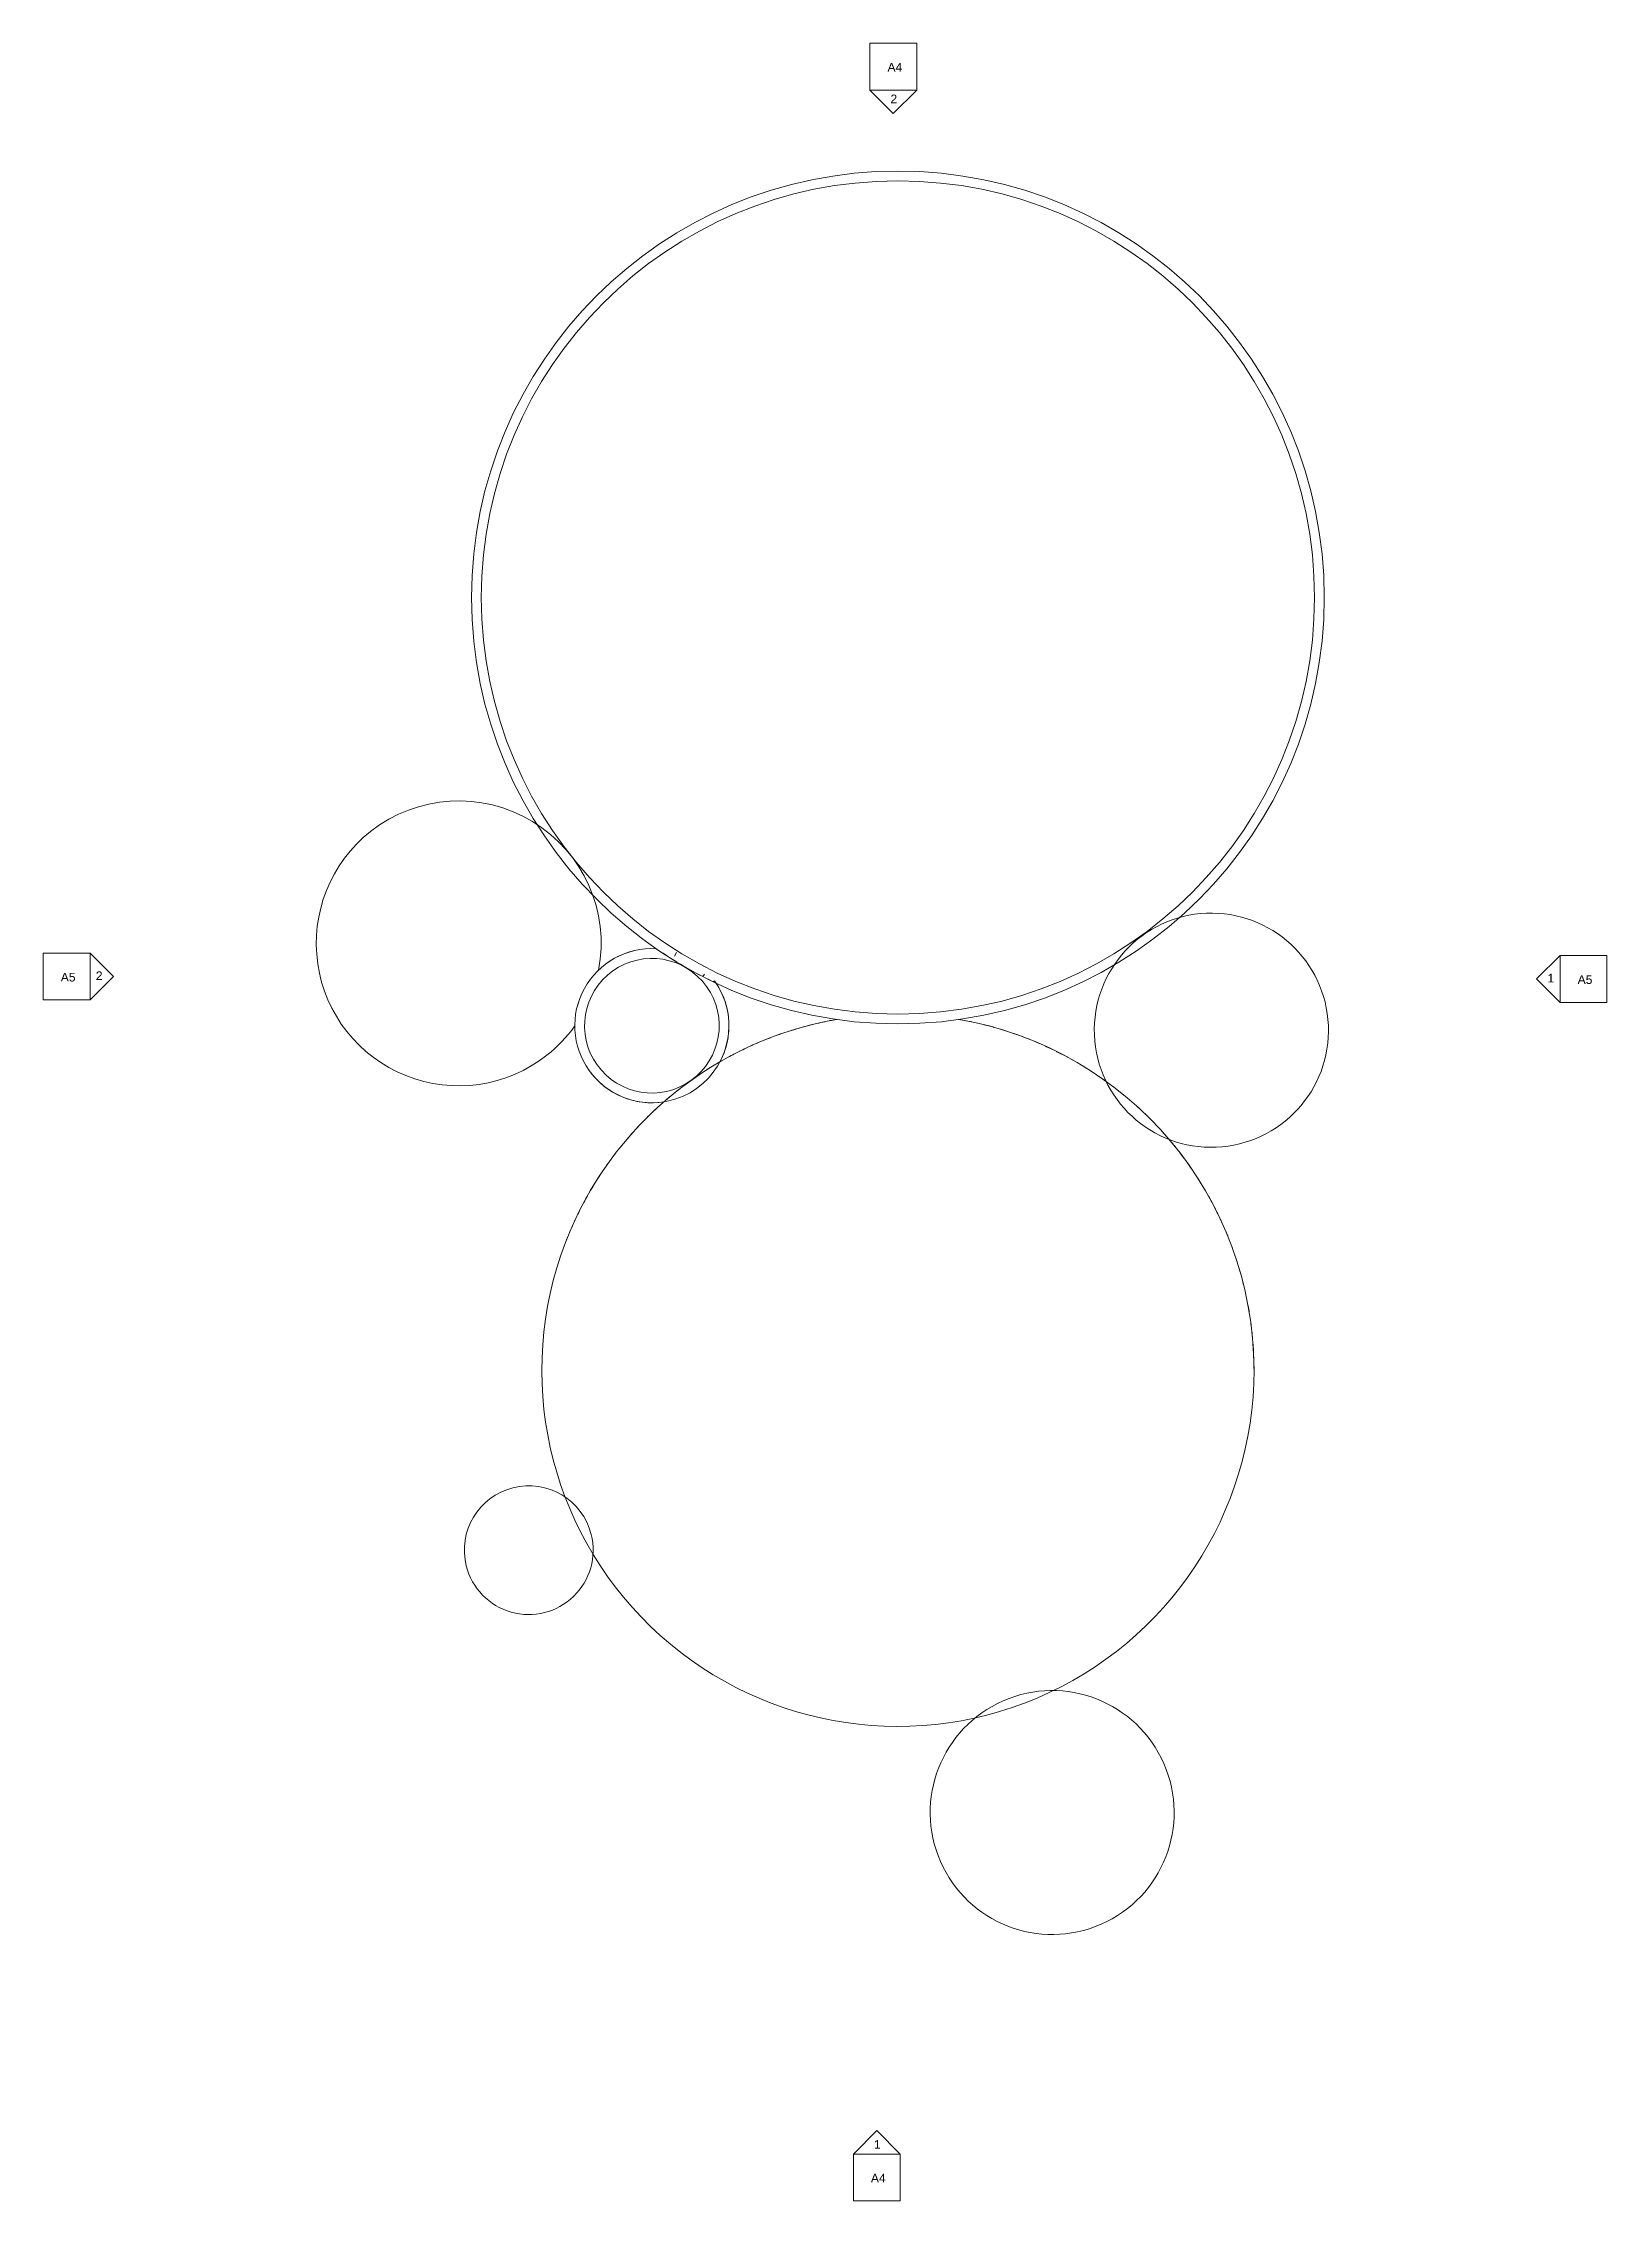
# Model space of a CAD drawing. Header units: inches. Extents: x -870 to 733, y -1250 to 961.
import ezdxf

# ---------------------------------------------------------------- set-up
doc = ezdxf.new("R2010")
doc.units = ezdxf.units.IN
doc.header["$MEASUREMENT"] = 0
for name, color, linetype, lineweight in [('A-ROOF', 132, 'Continuous', 13), ('A-WALL', 113, 'Continuous', 13), ('G-ANNO-SYMB', 111, 'Continuous', 9)]:
    doc.layers.add(name, color=color, linetype=linetype, lineweight=lineweight)
doc.styles.add('Arial', font='arial.ttf', dxfattribs={"height": 8.851796})

# ---------------------------------------------------------------- blocks, each defined once
blk = doc.blocks.new('Elevation - Detail Number-164347-Repair Room Roof')
at = {"layer": 'G-ANNO-SYMB'}
for p, q in [((-0.25, -0.25), (-0.25, 0.25)), ((-0.25, 0.25), (0.25, 0.25)), ((0.25, 0.25), (0.25, -0.25)), ((0.25, -0.25), (-0.25, -0.25))]:
    blk.add_line(p, q, dxfattribs=at)
blk = doc.blocks.new('Elevation - Detail Number-164074-Repair Room Roof')
at = {"layer": 'G-ANNO-SYMB'}
for p, q in [((0, 0.25), (-0.25, 0)), ((0.25, 0), (0, 0.25)), ((-0.25, 0), (0.25, 0))]:
    blk.add_line(p, q, dxfattribs=at)

msp = doc.modelspace()

# ---------------------------------------------------------------- linework, layer by layer
at = {"layer": 'A-ROOF'}
for centre, radius, start, end in [((-444.3, 38.5), 146, 349.2178, 128.2174), ((-444.3, 38.5), 146, 128.2174, 308.2174), ((327.2, -50.5), 120, 2.3346, 182.3346), ((-246.3, -45.9), 79, 86.6853, 215.5362), ((-246.3, -45.9), 79, 331.9581, 33.5799), ((5.9, -399), 365, 99.8798, 159.0009), ((5.9, -399), 365, 360, 80.1275), ((-444.3, 38.5), 146, 308.2174, 324.5719), ((327.2, -50.5), 120, 182.3346, 2.3346), ((-246.3, -45.9), 79, 215.5362, 279.1279), ((5.9, -399), 365, 159.0009, 360), ((-372.5, -583.4), 66, 14.1632, 194.1632), ((-372.5, -583.4), 66, 194.1632, 14.1632), ((164, -852.3), 125, 23.6554, 203.6554), ((164, -852.3), 125, 203.6554, 23.6554)]:
    msp.add_arc(centre, radius, start, end, dxfattribs=at)
at = {"layer": 'A-WALL'}
for p, q in [((-221.1, 29), (-223.2, 25.5)), ((-194, 4.4), (-192.3, 7.1)), ((-182, 0), (-183.4, -0.9)), ((76, -40.8), (68.8, -39.5)), ((219.2, -102.8), (216.6, -101)), ((219.2, -102.9), (219.2, -102.8)), ((-347.9, -488.6), (-348.1, -488)), ((-348.1, -488), (-348, -488)), ((-347.9, -488.6), (-347.9, -488.6))]:
    msp.add_line(p, q, dxfattribs=at)
at = {"layer": 'A-WALL', "flags": 128}
for points in [[(92, -44.3), (91.8, -44.3), (80.3, -41.7), (79.7, -41.6)], [(104.3, -47.6), (103.2, -47.2), (94.1, -44.9)], [(116.5, -51.2), (114.5, -50.6), (108.6, -48.8)], [(128.7, -55.3), (125.6, -54.2), (121.3, -52.7)], [(140.7, -59.8), (136.7, -58.3), (133.5, -57)], [(152.9, -64.9), (147.6, -62.6), (145.4, -61.7)], [(165.9, -71), (158.3, -67.4), (157.1, -66.8)], [(179.8, -78.1), (179.3, -77.9), (168.9, -72.5), (168.5, -72.3)], [(190.9, -84.4), (189.6, -83.6), (182.7, -79.7)], [(201.8, -91), (199.7, -89.7), (194.9, -86.8)], [(212.4, -98.1), (209.5, -96.1), (206, -93.8)]]:
    msp.add_lwpolyline(points, dxfattribs=at)
at = {"layer": 'A-WALL'}
for centre, radius, start, end in [((5.9, 393), 437, 360, 180), ((5.9, 393), 427, 0, 180), ((5.9, 393), 437, 180, 270), ((5.9, 393), 427, 180, 270), ((5.9, 393), 427, 270, 0), ((5.9, 393), 437, 270, 360), ((-246.3, -45.9), 79, 86.7628, 215.5362), ((-246.3, -45.9), 69, 35.5362, 215.5362), ((5.9, 393), 437, 235.4574, 244.3306), ((-246.3, -45.9), 79, 71.3618, 71.4802), ((-246.3, -45.9), 79, 215.5362, 35.5362), ((-246.3, -45.9), 69, 215.5362, 35.5362), ((5.9, -399), 365, 101.8557, 103.1776), ((5.9, -399), 365, 99.9177, 101.0006), ((5.9, -399), 365, 113.1254, 114.3335), ((5.9, -399), 365, 110.9698, 112.2537), ((5.9, -399), 365, 108.6801, 110.174), ((5.9, -399), 365, 106.0149, 108.0944), ((5.9, -399), 365, 103.9353, 105.585), ((5.9, -399), 365, 121.5326, 122.6537), ((5.9, -399), 365, 119.4421, 120.5734), ((5.9, -399), 365, 117.347, 118.4933), ((5.9, -399), 365, 115.2439, 116.4133), ((5.9, -399), 365, 125.7058, 126.8149), ((5.9, -399), 365, 123.6202, 124.7342), ((5.9, -399), 365, 131.9559, 133.059), ((5.9, -399), 365, 129.8734, 130.9773), ((5.9, -399), 365, 127.7901, 128.8959), ((5.9, -399), 365, 49.0917, 49.4377), ((5.9, -399), 365, 47.0008, 48.0984), ((5.9, -399), 365, 136.1193, 137.2243), ((5.9, -399), 365, 134.0378, 135.1413), ((5.9, -399), 365, 44.9097, 46.005), ((5.9, -399), 365, 42.8186, 43.9121), ((5.9, -399), 365, 142.3618, 143.4801), ((5.9, -399), 365, 140.2812, 141.3933), ((5.9, -399), 365, 138.2004, 139.3082), ((5.9, -399), 365, 40.7273, 41.8195), ((5.9, -399), 365, 38.6359, 39.7273), ((5.9, -399), 365, 36.5444, 37.6354), ((5.9, -399), 365, 146.5223, 147.6627), ((5.9, -399), 365, 144.4421, 145.5695), ((5.9, -399), 365, 34.4526, 35.5437), ((5.9, -399), 365, 32.3606, 33.4522), ((5.9, -399), 365, 150.6823, 151.874), ((5.9, -399), 365, 148.6024, 149.7624), ((5.9, -399), 365, 30.2683, 31.3608), ((5.9, -399), 365, 28.1757, 29.2696), ((5.9, -399), 365, 152.7621, 154.0121), ((5.9, -399), 365, 26.0826, 27.1785), ((5.9, -399), 365, 156.9214, 159.0009), ((5.9, -399), 365, 154.8418, 156.2294), ((5.9, -399), 365, 23.989, 25.0875), ((5.9, -399), 365, 21.8948, 22.9965), ((5.9, -399), 365, 19.7996, 20.9057), ((5.9, -399), 365, 17.7031, 18.8149), ((5.9, -399), 365, 15.605, 16.7242), ((5.9, -399), 365, 13.5043, 14.6335), ((5.9, -399), 365, 11.3998, 12.5429), ((5.9, -399), 365, 9.2887, 10.4523), ((5.9, -399), 365, 7.1656, 8.3618), ((5.9, -399), 365, 5.0159, 6.2713), ((5.9, -399), 365, 2.7866, 4.1808), ((5.9, -399), 365, 360, 2.0904), ((5.9, -399), 365, 321.4517, 321.5576)]:
    msp.add_arc(centre, radius, start, end, dxfattribs=at)

# ---------------------------------------------------------------- block references
at = {"layer": 'G-ANNO-SYMB', "xscale": 95.99999999999994, "yscale": 95.99999999999994, "zscale": 95.99999999999994}
for name, p in [('Elevation - Detail Number-164347-Repair Room Roof', (1.2, 937.1)), ('Elevation - Detail Number-164347-Repair Room Roof', (-846.2, 4.5)), ('Elevation - Detail Number-164347-Repair Room Roof', (708.6, 2)), ('Elevation - Detail Number-164074-Repair Room Roof', (-15.7, -1202.3)), ('Elevation - Detail Number-164347-Repair Room Roof', (-15.7, -1226.3))]:
    msp.add_blockref(name, p, dxfattribs=at)
at = {"layer": 'G-ANNO-SYMB', "extrusion": (0, 0, -1), "xscale": 95.99999999999994, "yscale": 95.99999999999994, "zscale": 95.99999999999994}
for p, rotation in [((-1.2, 913.1), 180), ((822.2, 4.5), 90.00000000000038)]:
    msp.add_blockref('Elevation - Detail Number-164074-Repair Room Roof', p, dxfattribs=dict(at, rotation=rotation))
at = {"layer": 'G-ANNO-SYMB', "xscale": 95.99999999999994, "yscale": 95.99999999999994, "zscale": 95.99999999999994, "rotation": 90}
msp.add_blockref('Elevation - Detail Number-164074-Repair Room Roof', (684.6, 2), dxfattribs=at)

# ---------------------------------------------------------------- next in the draw order: texts
at = {"layer": 'G-ANNO-SYMB', "char_height": 8.85, "attachment_point": 2, "line_spacing_factor": 0.938532, "style": 'Arial', "bg_fill": 3, "box_fill_scale": 1.25, "bg_fill_color": 0, "bg_fill_transparency": 0}
for s, insert, width in [('A4', (2.8, 940.9), 18.036), ('2', (1.7, 908.4), 8.208), ('A5', (-844.6, 8.3), 18.036), ('2', (-812.8, 9.8), 8.208), ('1', (675.1, 7.3), 8.208), ('A5', (710.2, 5.8), 18.036), ('1', (-15.2, -1188), 8.208), ('A4', (-14.2, -1222.5), 18.036)]:
    msp.add_mtext(s, dxfattribs=dict(at, insert=insert, width=width))

doc.saveas('drawing.dxf')
